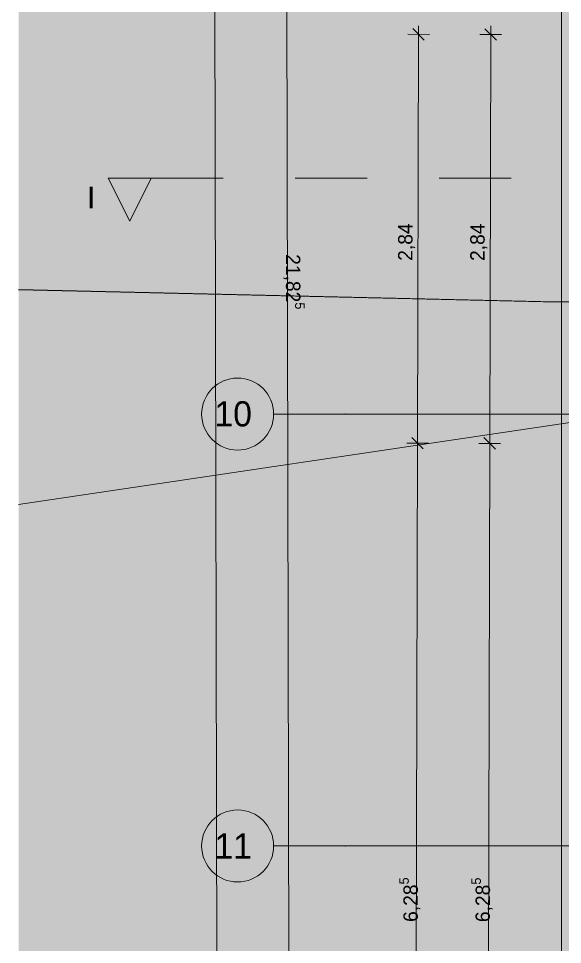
# Model space of a CAD drawing. Header units: metres. Extents: x -4 to 206, y -18 to 45.
# Drawn here: x 29.53 to 33.31, y -7.69 to -1.26 of the extents above; entities that cross this region are included whole.
import ezdxf

# ---------------------------------------------------------------- set-up
doc = ezdxf.new("R2010")
doc.units = ezdxf.units.M
doc.header["$MEASUREMENT"] = 0
doc.linetypes.add('Untersicht', pattern=[0.001, 0.0005, -0.0005])
for name, color, linetype in [('3._DD PP STG2_4_000 Achsraster', 7, 'Continuous'), ('3._DD PP STG2_4_725 Nachbarbebauung', 7, 'Continuous'), ('3._DD PP STG2_4_851 Marker Schnitt', 7, 'Continuous'), ('3._DD PP STG2_4_950 Polierplan Bemaßung', 7, 'Continuous')]:
    doc.layers.add(name, color=color, linetype=linetype)
doc.styles.add('ERSTELLTER_STIL_1', font='arial.ttf')
doc.styles.add('ERSTELLTER_STIL_2', font='')
doc.styles.get('ERSTELLTER_STIL_2').set_extended_font_data('Eurostile')

msp = doc.modelspace()

# ---------------------------------------------------------------- hatches: boundary and pattern name
at = {"layer": '3._DD PP STG2_4_725 Nachbarbebauung', "linetype": 'Continuous', "lineweight": 0, "true_color": 0x1f1f1f}
for points in [[(29.5275, 1.9963), (29.5275, -3.1396), (33.1734, -3.2232), (33.359, -3.2244), (33.3554, 1.9963)], [(33.359, -3.2261), (29.5275, -3.1382), (29.5275, -4.632), (33.3596, -4.0618)], [(33.3596, -4.0618), (29.5275, -4.632), (29.5275, -14.6052), (32.0677, -14.2249), (30.2188, -14.5019), (33.3665, -14.0306)]]:
    msp.add_hatch(color=250, dxfattribs=at).paths.add_polyline_path(points)
at = {"layer": '3._DD PP STG2_4_851 Marker Schnitt', "linetype": 'Continuous', "lineweight": 0, "true_color": 0x000000}
msp.add_hatch(color=18, dxfattribs=at).paths.add_polyline_path([(30.15, -2.3645), (30.3, -2.6645), (30.45, -2.3645)])

# ---------------------------------------------------------------- linework, layer by layer
at = {"layer": '3._DD PP STG2_4_000 Achsraster', "color": 5, "linetype": 'Continuous', "lineweight": 0, "ltscale": 1000}
for p, q in [((33.3, 1.9963), (33.3, -16.0037)), ((31.8, -4.0037), (31.3, -4.0037)), ((31.8, -4.0037), (54.3, -4.0037)), ((31.8, -7.0037), (31.3, -7.0037)), ((31.8, -7.0037), (54.3, -7.0037))]:
    msp.add_line(p, q, dxfattribs=at)
for centre in [(31.05, -4.0037), (31.05, -7.0037)]:
    msp.add_circle(centre, 0.25, dxfattribs=at)
for p in [(31.8, -4.0037), (31.8, -4.0037), (31.8, -7.0037), (31.8, -7.0037)]:
    msp.add_point(p, dxfattribs=at)
at = {"layer": '3._DD PP STG2_4_725 Nachbarbebauung', "color": 8, "linetype": 'Continuous', "lineweight": 13, "ltscale": 1000, "flags": 128}
for points in [[(29.5275, -3.1396), (33.1734, -3.2232), (33.359, -3.2244), (33.3554, 1.9963)], [(29.5275, -4.632), (33.3596, -4.0618), (33.359, -3.2261), (29.5275, -3.1382)], [(29.5275, -14.6052), (32.0677, -14.2249), (30.2188, -14.5019), (33.3665, -14.0306), (33.3596, -4.0618), (29.5275, -4.632)]]:
    msp.add_lwpolyline(points, dxfattribs=at)
at = {"layer": '3._DD PP STG2_4_851 Marker Schnitt', "color": 7, "linetype": 'Untersicht', "lineweight": 13, "ltscale": 1000}
msp.add_line((30.45, -2.3645), (39.1845, -2.3645), dxfattribs=at)
at = {"layer": '3._DD PP STG2_4_851 Marker Schnitt', "color": 7, "linetype": 'Continuous', "lineweight": 13, "ltscale": 1000, "flags": 128}
msp.add_lwpolyline([(30.15, -2.3645), (30.45, -2.3645), (30.3, -2.6645)], close=True, dxfattribs=at)
at = {"layer": '3._DD PP STG2_4_950 Polierplan Bemaßung', "color": 1, "linetype": 'Continuous', "lineweight": 13, "ltscale": 1000, "true_color": 0xfb0106}
for p, q in [((30.8855, 1.9963), (30.9168, -14.0354)), ((31.3855, 1.9963), (31.4168, -14.0344)), ((32.347, -1.4062), (32.2672, -1.326)), ((32.3071, -1.3661), (32.3072, -1.3061)), ((32.3821, -1.3663), (32.2321, -1.3659)), ((32.3, -4.206), (32.3071, -1.3661)), ((32.2601, -4.1659), (32.3399, -4.2461)), ((32.375, -4.2062), (32.225, -4.2058)), ((32.2843, -10.4898), (32.3, -4.206))]:
    msp.add_line(p, q, dxfattribs=at)
at = {"layer": '3._DD PP STG2_4_950 Polierplan Bemaßung', "color": 7, "linetype": 'Continuous', "lineweight": 13, "ltscale": 1000}
for p, q in [((32.8483, -1.4074), (32.7685, -1.3272)), ((32.8084, -1.3673), (32.8086, -1.3073)), ((32.8834, -1.3675), (32.7334, -1.3672)), ((32.8013, -4.2073), (32.8084, -1.3673)), ((32.7614, -4.1672), (32.8412, -4.2474)), ((32.8763, -4.2075), (32.7263, -4.2071)), ((32.7857, -10.491), (32.8013, -4.2073))]:
    msp.add_line(p, q, dxfattribs=at)

# ---------------------------------------------------------------- texts
at = {"layer": '3._DD PP STG2_4_000 Achsraster', "color": 5, "linetype": 'Continuous', "lineweight": 0, "char_height": 0.175, "attachment_point": 1, "style": 'ERSTELLTER_STIL_2'}
for s, insert in [('\\A1;{\\pql;\\pt0;\\fEurostile|b0|i0|c0|p0;\\W1.000000;10}', (30.889, -3.9145)), ('\\A1;{\\pql;\\pt0;\\fEurostile|b0|i0|c0|p0;\\W1.000000;11}', (30.889, -6.9162))]:
    msp.add_mtext(s, dxfattribs=dict(at, insert=insert))
at = {"layer": '3._DD PP STG2_4_851 Marker Schnitt', "color": 7, "linetype": 'Continuous', "lineweight": 13, "insert": (30.0028, -2.5745), "char_height": 0.15, "attachment_point": 7, "style": 'ERSTELLTER_STIL_1'}
msp.add_mtext('\\A1;{\\pql;\\pt0;\\fArial|b0|i0|c0|p0;\\W1.000000;I}', dxfattribs=at)
at = {"layer": '3._DD PP STG2_4_950 Polierplan Bemaßung', "color": 1, "linetype": 'Continuous', "lineweight": 13, "true_color": 0xfb0106, "insert": (32.2832, -2.9392), "char_height": 0.1, "width": 0.306373, "attachment_point": 7, "rotation": 89.85711, "style": 'ERSTELLTER_STIL_2'}
msp.add_mtext('\\A1;{\\pql;\\fEurostile|b0|i0|c0|p0;\\W1.000000;2,84}', dxfattribs=at)
at = {"layer": '3._DD PP STG2_4_950 Polierplan Bemaßung', "color": 7, "linetype": 'Continuous', "lineweight": 13, "insert": (32.7845, -2.9405), "char_height": 0.1, "width": 0.306373, "attachment_point": 7, "rotation": 89.85711, "style": 'ERSTELLTER_STIL_2'}
msp.add_mtext('\\A1;{\\pql;\\fEurostile|b0|i0|c0|p0;\\W1.000000;2,84}', dxfattribs=at)
at = {"layer": '3._DD PP STG2_4_950 Polierplan Bemaßung', "color": 1, "linetype": 'Continuous', "lineweight": 13, "true_color": 0xfb0106, "char_height": 0.1, "attachment_point": 7, "style": 'ERSTELLTER_STIL_2'}
for s, insert, rotation in [('\\A1;{\\pql;\\fEurostile|b0|i0|c0|p0;\\W1.000000;21,82\\fEurostile|b0|i0|c0|p0;\\W1.000000;\\A1{\\H.66x;\\S5^  ;}}', (31.3561, -2.8931), 270.11192), ('\\A1;{\\pql;\\fEurostile|b0|i0|c0|p0;\\W1.000000;6,28\\fEurostile|b0|i0|c0|p0;\\W1.000000;\\A1{\\H.66x;\\S5^  ;}}', (32.3307, -7.5315), 89.85711)]:
    msp.add_mtext(s, dxfattribs=dict(at, insert=insert, rotation=rotation))
at = {"layer": '3._DD PP STG2_4_950 Polierplan Bemaßung', "color": 7, "linetype": 'Continuous', "lineweight": 13, "insert": (32.832, -7.5328), "char_height": 0.1, "attachment_point": 7, "rotation": 89.85711, "style": 'ERSTELLTER_STIL_2'}
msp.add_mtext('\\A1;{\\pql;\\fEurostile|b0|i0|c0|p0;\\W1.000000;6,28\\fEurostile|b0|i0|c0|p0;\\W1.000000;\\A1{\\H.66x;\\S5^  ;}}', dxfattribs=at)

doc.saveas('drawing.dxf')
